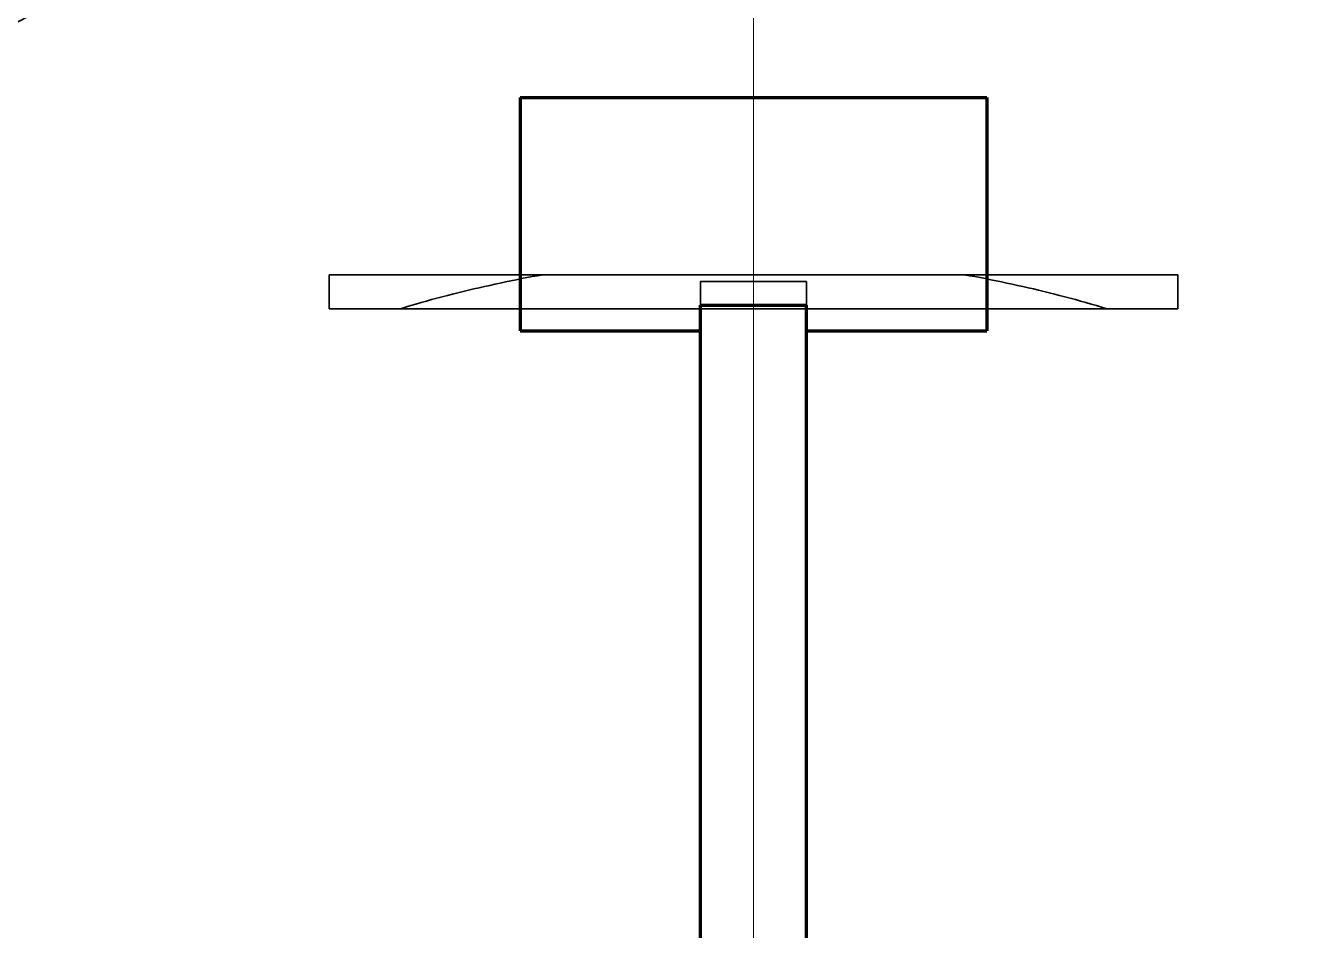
# Model space of a CAD drawing. Header units: millimetres. Extents: x 0 to 2382, y 0 to 420.
# Drawn here: x 154.93 to 167.08, y 145.02 to 153.54 of the extents above; entities that cross this region are included whole.
import ezdxf

# ---------------------------------------------------------------- set-up
doc = ezdxf.new("R2010")
doc.units = ezdxf.units.MM
doc.linetypes.add('IRAM-E-TRAZOS', pattern=[5, 4, -1])
doc.linetypes.add('IRAM-F-TRAZO-PUNTO', pattern=[20, 15, -2, 1, -2])
for name, color, linetype, lineweight in [('01-VISIBLE', 7, 'CONTINUOUS', 70), ('02-OCULTA', 4, 'IRAM-E-TRAZOS', 35), ('03-EJE', 1, 'IRAM-F-TRAZO-PUNTO', 18)]:
    doc.layers.add(name, color=color, linetype=linetype, lineweight=lineweight)

msp = doc.modelspace()

# ---------------------------------------------------------------- linework, layer by layer
at = {"layer": '01-VISIBLE'}
for p, q in [((159.591, 152.869), (163.991, 152.869)), ((161.291, 138.586), (161.291, 150.91)), ((161.291, 150.91), (162.291, 150.91)), ((162.291, 138.586), (162.291, 150.91)), ((159.591, 150.669), (161.291, 150.669)), ((162.291, 150.669), (163.991, 150.669))]:
    msp.add_line(p, q, dxfattribs=at)
for points in [[(159.591, 152.869), (159.591, 152.819), (159.591, 152.769), (159.591, 152.719), (159.591, 152.669), (159.591, 152.619), (159.591, 152.568), (159.591, 152.518), (159.591, 152.468), (159.591, 152.418), (159.591, 152.368), (159.591, 152.318), (159.591, 152.268), (159.591, 152.218), (159.591, 152.167), (159.591, 152.117), (159.591, 152.067), (159.591, 152.017), (159.591, 151.967), (159.591, 151.917), (159.591, 151.867), (159.591, 151.817), (159.591, 151.766), (159.591, 151.716), (159.591, 151.666), (159.591, 151.616)], [(163.991, 152.869), (163.991, 152.819), (163.991, 152.769), (163.991, 152.719), (163.991, 152.669), (163.991, 152.619), (163.991, 152.568), (163.991, 152.518), (163.991, 152.468), (163.991, 152.418), (163.991, 152.368), (163.991, 152.318), (163.991, 152.268), (163.991, 152.218), (163.991, 152.167), (163.991, 152.117), (163.991, 152.067), (163.991, 152.017), (163.991, 151.967), (163.991, 151.917), (163.991, 151.867), (163.991, 151.817), (163.991, 151.766), (163.991, 151.716), (163.991, 151.666), (163.991, 151.616)], [(159.591, 151.616), (159.591, 151.563), (159.591, 151.511), (159.591, 151.458), (159.591, 151.406), (159.591, 151.353), (159.591, 151.3), (159.591, 151.248), (159.591, 151.195), (159.591, 151.143), (159.591, 151.09), (159.591, 151.037), (159.591, 150.985), (159.591, 150.932), (159.591, 150.88), (159.591, 150.827), (159.591, 150.774), (159.591, 150.722), (159.591, 150.669)], [(163.991, 151.616), (163.991, 151.563), (163.991, 151.511), (163.991, 151.458), (163.991, 151.406), (163.991, 151.353), (163.991, 151.3), (163.991, 151.248), (163.991, 151.195), (163.991, 151.143), (163.991, 151.09), (163.991, 151.037), (163.991, 150.985), (163.991, 150.932), (163.991, 150.88), (163.991, 150.827), (163.991, 150.774), (163.991, 150.722), (163.991, 150.669)]]:
    msp.add_lwpolyline(points, dxfattribs=at)
for radius, end in [(16.096, 122.326), (16, 122.5153)]:
    msp.add_arc((161.791, 139.878), radius, 0, end, dxfattribs=at)
at = {"layer": '02-OCULTA'}
for p, q in [((157.791, 150.878), (157.791, 151.198)), ((157.791, 150.878), (157.791, 151.198)), ((157.791, 151.198), (165.791, 151.198)), ((157.791, 151.198), (159.806, 151.198)), ((163.776, 151.198), (165.791, 151.198)), ((165.791, 150.878), (165.791, 151.198)), ((165.791, 150.878), (165.791, 151.198)), ((161.291, 138.809), (161.291, 151.133)), ((161.291, 151.133), (162.291, 151.133)), ((162.291, 138.809), (162.291, 151.133)), ((157.791, 150.878), (165.791, 150.878)), ((157.791, 150.878), (158.462, 150.878)), ((165.12, 150.878), (165.791, 150.878))]:
    msp.add_line(p, q, dxfattribs=at)
for points in [[(159.591, 150.669), (159.591, 150.719), (159.591, 150.769), (159.591, 150.819), (159.591, 150.869), (159.591, 150.919), (159.591, 150.969), (159.591, 151.019), (159.591, 151.069), (159.591, 151.119), (159.591, 151.169), (159.591, 151.219), (159.591, 151.269), (159.591, 151.319), (159.591, 151.369), (159.591, 151.419), (159.591, 151.469), (159.591, 151.519), (159.591, 151.569), (159.591, 151.619), (159.591, 151.669), (159.591, 151.719), (159.591, 151.769), (159.591, 151.819), (159.591, 151.869), (159.591, 151.919), (159.591, 151.969), (159.591, 152.019), (159.591, 152.069), (159.591, 152.119), (159.591, 152.169), (159.591, 152.219), (159.591, 152.269), (159.591, 152.319), (159.591, 152.369), (159.591, 152.419), (159.591, 152.469), (159.591, 152.519), (159.591, 152.569), (159.591, 152.619), (159.591, 152.669), (159.591, 152.719), (159.591, 152.769), (159.591, 152.819), (159.591, 152.869)], [(163.991, 150.669), (163.991, 150.719), (163.991, 150.769), (163.991, 150.819), (163.991, 150.869), (163.991, 150.919), (163.991, 150.969), (163.991, 151.019), (163.991, 151.069), (163.991, 151.119), (163.991, 151.169), (163.991, 151.219), (163.991, 151.269), (163.991, 151.319), (163.991, 151.369), (163.991, 151.419), (163.991, 151.469), (163.991, 151.519), (163.991, 151.569), (163.991, 151.619), (163.991, 151.669), (163.991, 151.719), (163.991, 151.769), (163.991, 151.819), (163.991, 151.869), (163.991, 151.919), (163.991, 151.969), (163.991, 152.019), (163.991, 152.069), (163.991, 152.119), (163.991, 152.169), (163.991, 152.219), (163.991, 152.269), (163.991, 152.319), (163.991, 152.369), (163.991, 152.419), (163.991, 152.469), (163.991, 152.519), (163.991, 152.569), (163.991, 152.619), (163.991, 152.669), (163.991, 152.719), (163.991, 152.769), (163.991, 152.819), (163.991, 152.869)], [(158.462, 150.878), (158.511, 150.893), (158.56, 150.907), (158.609, 150.922), (158.658, 150.936), (158.708, 150.95), (158.757, 150.963), (158.807, 150.977), (158.856, 150.99), (158.906, 151.003), (158.955, 151.015), (159.005, 151.028), (159.054, 151.04), (159.104, 151.052), (159.154, 151.064), (159.204, 151.076), (159.254, 151.087), (159.304, 151.098), (159.354, 151.109), (159.404, 151.12), (159.454, 151.131), (159.504, 151.141), (159.554, 151.151), (159.605, 151.161), (159.655, 151.171), (159.705, 151.18), (159.756, 151.189), (159.806, 151.198)], [(159.806, 151.198), (159.856, 151.198), (159.907, 151.198), (159.957, 151.198), (160.007, 151.198), (160.057, 151.198), (160.108, 151.198), (160.158, 151.198), (160.208, 151.198), (160.258, 151.198), (160.309, 151.198), (160.359, 151.198), (160.409, 151.198), (160.459, 151.198), (160.51, 151.198), (160.56, 151.198), (160.61, 151.198), (160.66, 151.198), (160.711, 151.198), (160.761, 151.198), (160.811, 151.198), (160.861, 151.198), (160.912, 151.198), (160.962, 151.198), (161.012, 151.198), (161.062, 151.198), (161.112, 151.198), (161.163, 151.198), (161.213, 151.198), (161.263, 151.198), (161.313, 151.198), (161.364, 151.198), (161.414, 151.198), (161.464, 151.198), (161.514, 151.198), (161.565, 151.198), (161.615, 151.198), (161.665, 151.198), (161.715, 151.198), (161.766, 151.198), (161.816, 151.198), (161.866, 151.198), (161.916, 151.198), (161.967, 151.198), (162.017, 151.198), (162.067, 151.198), (162.117, 151.198), (162.168, 151.198), (162.218, 151.198), (162.268, 151.198), (162.318, 151.198), (162.369, 151.198), (162.419, 151.198), (162.469, 151.198), (162.519, 151.198), (162.57, 151.198), (162.62, 151.198), (162.67, 151.198), (162.72, 151.198), (162.771, 151.198), (162.821, 151.198), (162.871, 151.198), (162.921, 151.198), (162.972, 151.198), (163.022, 151.198), (163.072, 151.198), (163.122, 151.198), (163.173, 151.198), (163.223, 151.198), (163.273, 151.198), (163.323, 151.198), (163.374, 151.198), (163.424, 151.198), (163.474, 151.198), (163.524, 151.198), (163.575, 151.198), (163.625, 151.198), (163.675, 151.198), (163.725, 151.198), (163.776, 151.198)], [(163.776, 151.198), (163.826, 151.189), (163.876, 151.18), (163.927, 151.171), (163.977, 151.161), (164.027, 151.151), (164.078, 151.141), (164.128, 151.131), (164.178, 151.12), (164.228, 151.109), (164.278, 151.098), (164.328, 151.087), (164.378, 151.076), (164.428, 151.064), (164.477, 151.052), (164.527, 151.04), (164.577, 151.028), (164.627, 151.015), (164.676, 151.003), (164.726, 150.99), (164.775, 150.977), (164.825, 150.963), (164.874, 150.95), (164.923, 150.936), (164.972, 150.922), (165.022, 150.907), (165.071, 150.893), (165.12, 150.878)], [(161.291, 150.669), (161.291, 150.721), (161.291, 150.772), (161.291, 150.824), (161.291, 150.875), (161.291, 150.927), (161.291, 150.978), (161.291, 151.03), (161.291, 151.081), (161.291, 151.133)], [(162.291, 150.669), (162.291, 150.721), (162.291, 150.772), (162.291, 150.824), (162.291, 150.875), (162.291, 150.927), (162.291, 150.978), (162.291, 151.03), (162.291, 151.081), (162.291, 151.133)], [(165.12, 150.878), (165.07, 150.878), (165.02, 150.878), (164.97, 150.878), (164.92, 150.878), (164.87, 150.878), (164.819, 150.878), (164.769, 150.878), (164.719, 150.878), (164.669, 150.878), (164.619, 150.878), (164.569, 150.878), (164.519, 150.878), (164.469, 150.878), (164.419, 150.878), (164.369, 150.878), (164.319, 150.878), (164.269, 150.878), (164.219, 150.878), (164.169, 150.878), (164.119, 150.878), (164.069, 150.878), (164.018, 150.878), (163.968, 150.878), (163.918, 150.878), (163.868, 150.878), (163.818, 150.878), (163.768, 150.878), (163.718, 150.878), (163.668, 150.878), (163.618, 150.878), (163.568, 150.878), (163.518, 150.878), (163.468, 150.878), (163.418, 150.878), (163.368, 150.878), (163.318, 150.878), (163.268, 150.878), (163.218, 150.878), (163.167, 150.878), (163.117, 150.878), (163.067, 150.878), (163.017, 150.878), (162.967, 150.878), (162.917, 150.878), (162.867, 150.878), (162.817, 150.878), (162.767, 150.878), (162.717, 150.878), (162.667, 150.878), (162.617, 150.878), (162.567, 150.878), (162.517, 150.878), (162.467, 150.878), (162.417, 150.878), (162.367, 150.878), (162.316, 150.878), (162.266, 150.878), (162.216, 150.878), (162.166, 150.878), (162.116, 150.878), (162.066, 150.878), (162.016, 150.878), (161.966, 150.878), (161.916, 150.878), (161.866, 150.878), (161.816, 150.878), (161.766, 150.878), (161.716, 150.878), (161.666, 150.878), (161.616, 150.878), (161.566, 150.878), (161.516, 150.878), (161.465, 150.878), (161.415, 150.878), (161.365, 150.878), (161.315, 150.878), (161.265, 150.878), (161.215, 150.878), (161.165, 150.878), (161.115, 150.878), (161.065, 150.878), (161.015, 150.878), (160.965, 150.878), (160.915, 150.878), (160.865, 150.878), (160.815, 150.878), (160.765, 150.878), (160.715, 150.878), (160.665, 150.878), (160.614, 150.878), (160.564, 150.878), (160.514, 150.878), (160.464, 150.878), (160.414, 150.878), (160.364, 150.878), (160.314, 150.878), (160.264, 150.878), (160.214, 150.878), (160.164, 150.878), (160.114, 150.878), (160.064, 150.878), (160.014, 150.878), (159.964, 150.878), (159.914, 150.878), (159.864, 150.878), (159.814, 150.878), (159.763, 150.878), (159.713, 150.878), (159.663, 150.878), (159.613, 150.878), (159.563, 150.878), (159.513, 150.878), (159.463, 150.878), (159.413, 150.878), (159.363, 150.878), (159.313, 150.878), (159.263, 150.878), (159.213, 150.878), (159.163, 150.878), (159.113, 150.878), (159.063, 150.878), (159.013, 150.878), (158.962, 150.878), (158.912, 150.878), (158.862, 150.878), (158.812, 150.878), (158.762, 150.878), (158.712, 150.878), (158.662, 150.878), (158.612, 150.878), (158.562, 150.878), (158.512, 150.878), (158.462, 150.878)], [(161.291, 150.91), (161.291, 150.87), (161.291, 150.83), (161.291, 150.79), (161.291, 150.749), (161.291, 150.709), (161.291, 150.669)], [(162.291, 150.91), (162.291, 150.87), (162.291, 150.83), (162.291, 150.79), (162.291, 150.749), (162.291, 150.709), (162.291, 150.669)]]:
    msp.add_lwpolyline(points, dxfattribs=at)
for radius in [16.096, 16, 16, 16, 15.68, 15.68, 15.68, 15.68, 15.68, 15.68, 15.68, 15.68, 15.36, 15.36, 15.36, 15.36]:
    msp.add_circle((161.791, 139.878), radius, dxfattribs=at)
at = {"layer": '03-EJE'}
msp.add_line((161.791, 123.578), (161.791, 156.178), dxfattribs=at)

doc.saveas('drawing.dxf')
